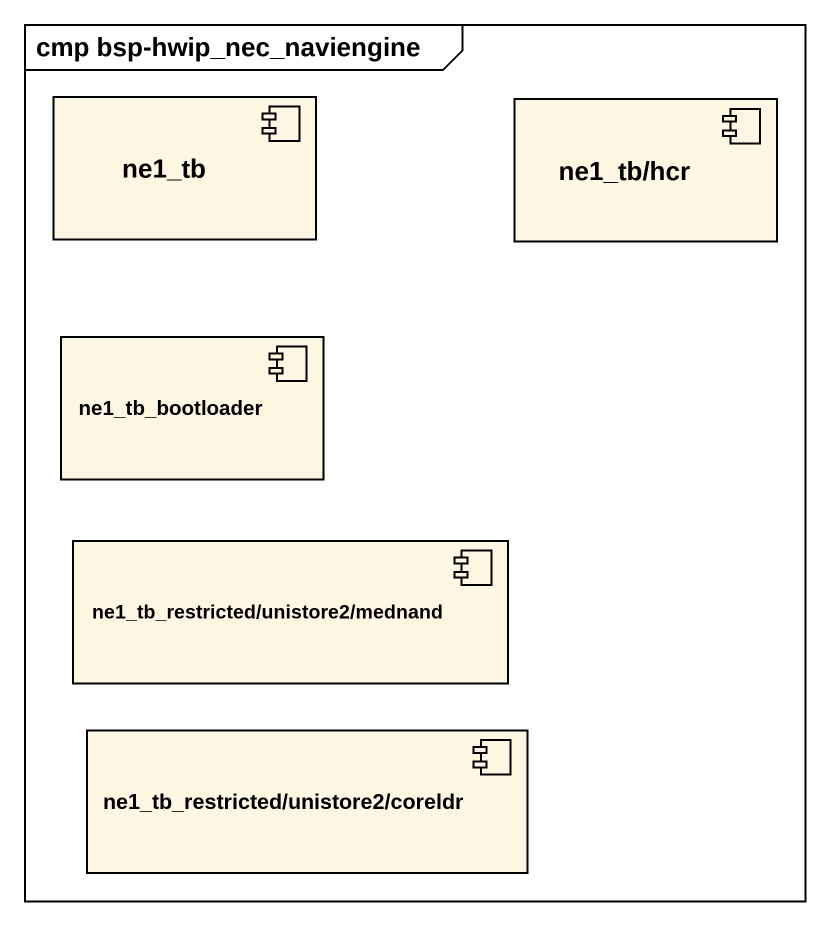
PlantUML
@startuml
mainframe cmp bsp-hwip_nec_naviengine
component ne1_tb
component "ne1_tb/hcr" as ne1_tb_hcr
component ne1_tb_bootloader
component "ne1_tb_restricted/unistore2/mednand" as ne1_tb_restricted_unistore2
component "ne1_tb_restricted/unistore2/coreldr" as ne1_tb_restricted_unistore2_2
@enduml
